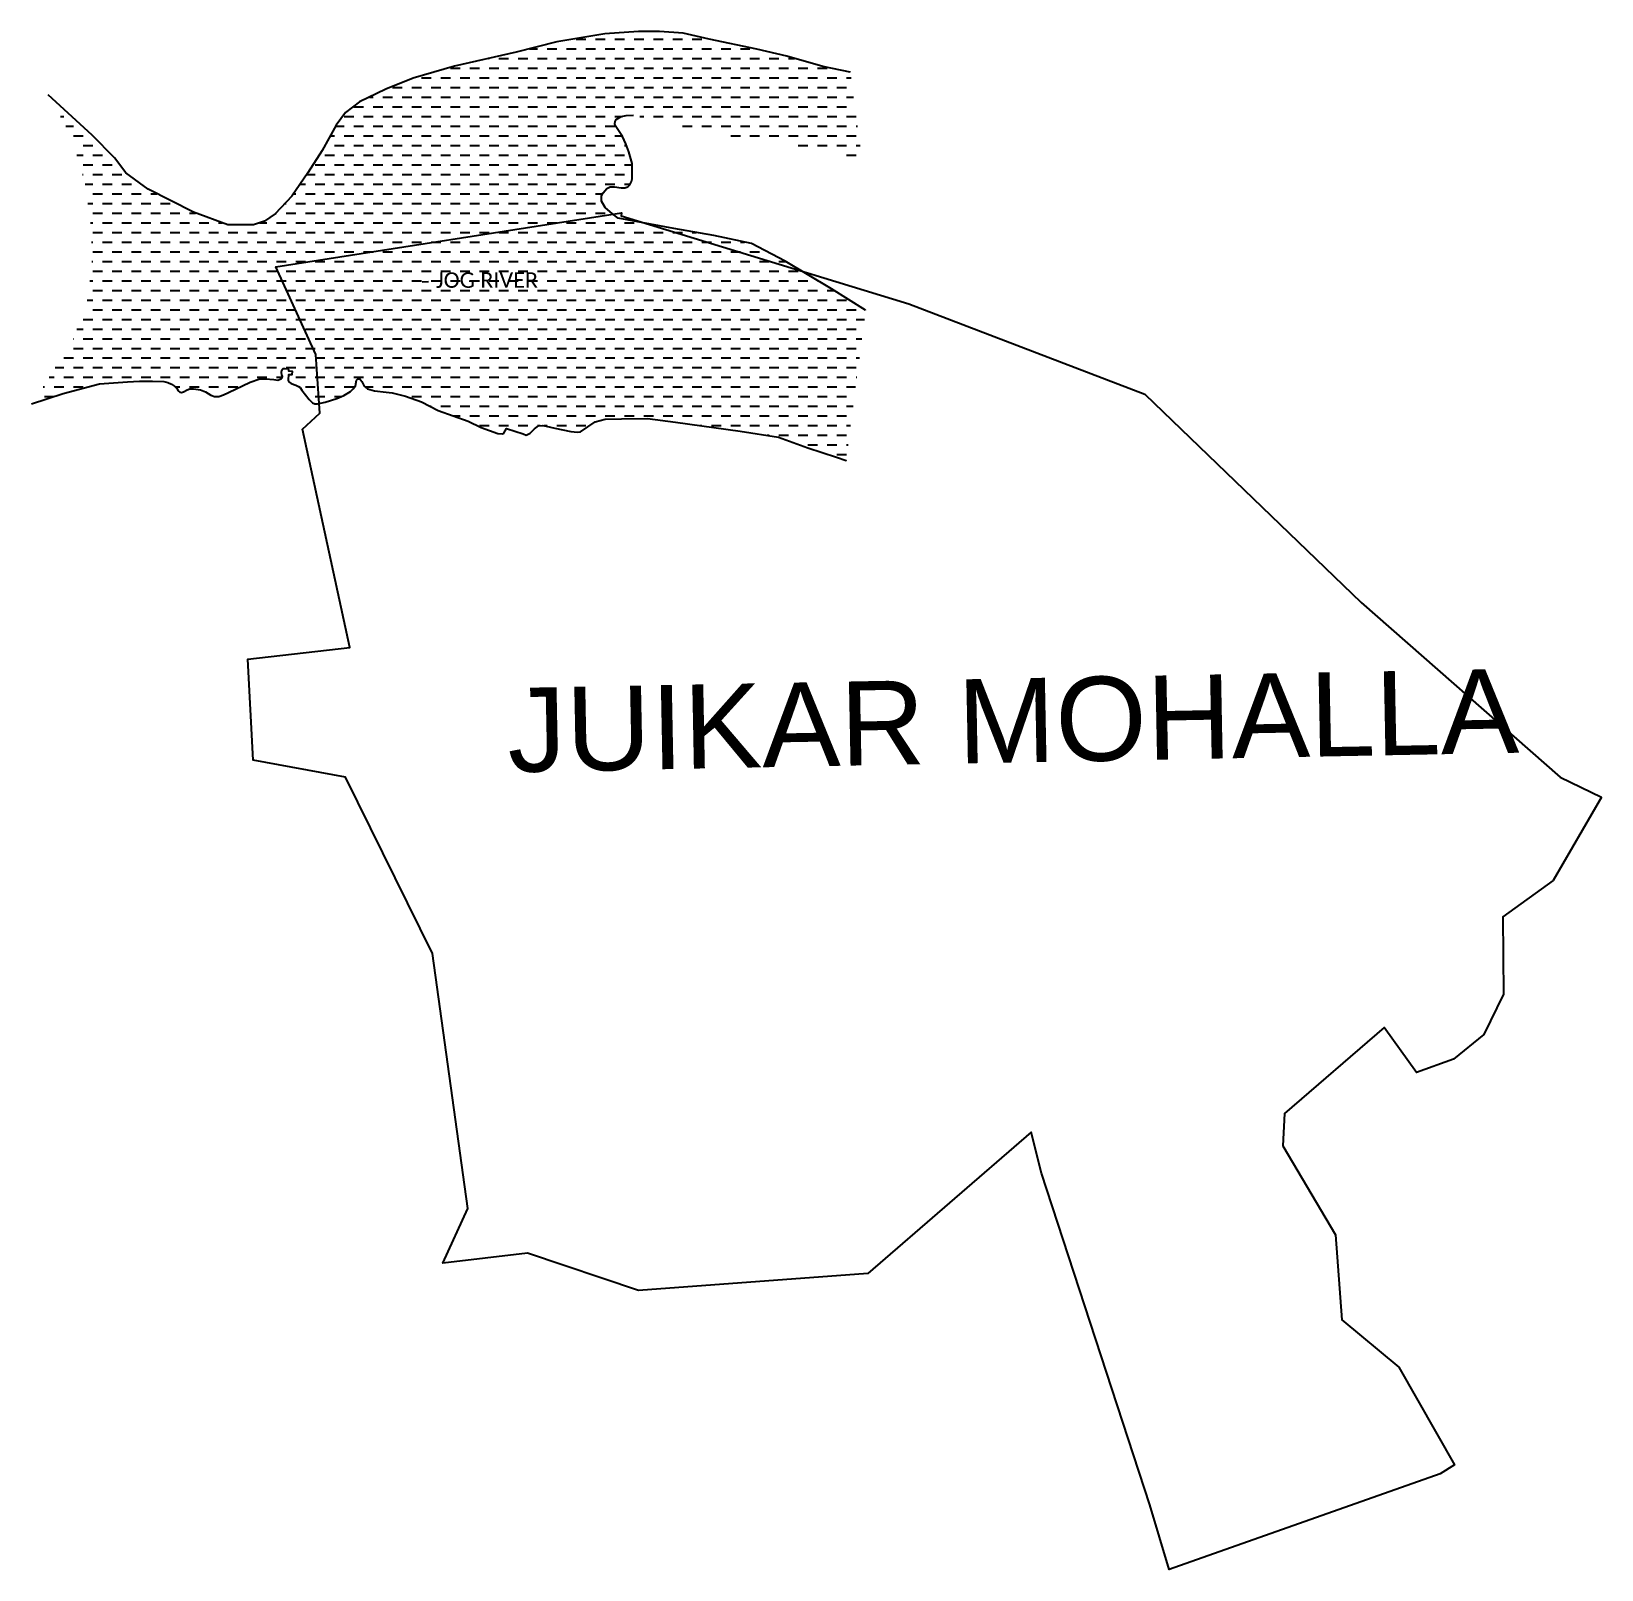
# Model space of a CAD drawing. Header units: metres. Extents: x 297546 to 299577, y 1972145 to 1974135.
import ezdxf

# ---------------------------------------------------------------- set-up
doc = ezdxf.new("R2010")
doc.units = ezdxf.units.M
doc.header["$MEASUREMENT"] = 0
for name, color, linetype in [('ARROW', 7, 'Continuous'), ('RIVER', 4, 'Continuous'), ('RIVER TEXT', 7, 'Continuous'), ('village', 3, 'Continuous'), ('VILLAGE NAME', 250, 'Continuous')]:
    doc.layers.add(name, color=color, linetype=linetype)
doc.styles.get("Standard").update_dxf_attribs({"font": 'simplex.shx'})
doc.dimstyles.get("Standard").update_dxf_attribs({"dimtxt": 0.18, "dimasz": 0.18, "dimexe": 0.18, "dimexo": 0.0625, "dimgap": 0.09, "dimtad": 0, "dimtih": 1, "dimtoh": 1, "dimdec": 4, "dimzin": 0, "dimdsep": 46, "dimtxsty": 'Standard', "dimcen": 0.09, "dimadec": 0, "dimazin": 0, "dimtfac": 1, "dimtdec": 4, "dimtofl": 0, "dimtmove": 0, "dimatfit": 3, "dimfxl": 1, "dimtolj": 1, "dimtzin": 0, "dimarcsym": 0})

msp = doc.modelspace()

# ---------------------------------------------------------------- hatches: boundary and pattern name
at = {"layer": 'RIVER'}
h = msp.add_hatch(dxfattribs=at)
h.set_pattern_fill('DASH', color=256, scale=100)
h.paths.add_polyline_path([(298322.5, 1973964.3), (298318.4, 1973979.2), (298314.5, 1973989.5), (298310.1, 1973999.1), (298300.5, 1974013.3), (298300, 1974015.6), (298300.5, 1974018.6), (298302, 1974021), (298303.9, 1974022.2), (298308.2, 1974024.7), (298314.9, 1974026.2), (298324, 1974026.6), (298365.5, 1974019), (298420.3, 1974002.1), (298491.9, 1973994.2), (298555.2, 1973983.8), (298620.1, 1973968.4), (298604.7, 1974082.3), (298569.2, 1974089.6), (298522.6, 1974102.9), (298483.9, 1974111.8), (298422.1, 1974125), (298388.6, 1974132.6), (298357.9, 1974134.9), (298330.9, 1974134.8), (298287.4, 1974131.8), (298225.3, 1974121.4), (298172.6, 1974108.2), (298092.7, 1974089.8), (298039.3, 1974074.3), (298003.9, 1974060.3), (297970, 1974043.7), (297951.7, 1974030.1), (297939.7, 1974013.8), (297921.4, 1973980.9), (297902.9, 1973952.1), (297882.4, 1973921.7), (297860.7, 1973899.1), (297847.2, 1973889.6), (297832.7, 1973884.9), (297799.5, 1973884.9), (297755.1, 1973901), (297696.6, 1973930.7), (297667.6, 1973952.2), (297653, 1973971.2), (297623.9, 1974000.6), (297568, 1974052), (297597, 1973999.7), (297615.1, 1973938), (297623.2, 1973878.3), (297623.9, 1973833.9), (297617.8, 1973787.7), (297599.7, 1973737.4), (297552.8, 1973662.3), (297546, 1973653.3), (297586.8, 1973666.6), (297633.6, 1973679.1), (297669.8, 1973681.8), (297685.4, 1973682.5), (297702.3, 1973682.5), (297716.9, 1973682), (297721.8, 1973680.8), (297726.8, 1973678.8), (297730.8, 1973676.2), (297733.5, 1973673.1), (297735.5, 1973670.2), (297737.6, 1973668.4), (297739.7, 1973668), (297742.2, 1973668.8), (297746.8, 1973671.4), (297750.3, 1973672.5), (297755.2, 1973672.6), (297764.3, 1973671.2), (297770.5, 1973668.7), (297777.7, 1973664.3), (297782.4, 1973662.5), (297787.9, 1973662.9), (297793.8, 1973665), (297800.4, 1973667.7), (297828.3, 1973681.4), (297840.8, 1973685.4), (297848.4, 1973685.7), (297859.3, 1973684.5), (297864.3, 1973684), (297866.3, 1973684.5), (297868.4, 1973685.6), (297869.1, 1973686.1), (297870, 1973687), (297870.4, 1973688.4), (297869.6, 1973690.8), (297869.1, 1973693.8), (297869.4, 1973696.8), (297870.2, 1973697.9), (297871.3, 1973698.8), (297873.8, 1973698.9), (297877.4, 1973698.4), (297878.1, 1973697.7), (297878, 1973695.8), (297882.6, 1973695.6), (297882.4, 1973690.7), (297878.2, 1973690.9), (297877.6, 1973684.6), (297877.6, 1973683.2), (297878.5, 1973681.8), (297881.3, 1973679.6), (297887.5, 1973677.4), (297891.2, 1973675.7), (297893.2, 1973674.2), (297895.3, 1973671.1), (297905, 1973658.9), (297909, 1973654.5), (297912.2, 1973653.2), (297915.5, 1973653.3), (297925.3, 1973655.5), (297940.7, 1973660.2), (297949.8, 1973663.9), (297958.1, 1973669), (297961.9, 1973672.6), (297964.7, 1973676.6), (297965.9, 1973683.9), (297967.1, 1973685.3), (297970.4, 1973685.5), (297973.1, 1973682.2), (297976, 1973675.9), (297980.2, 1973672.8), (297989.1, 1973670), (298004.2, 1973668.3), (298012.3, 1973667.5), (298029.6, 1973663.2), (298050.2, 1973655.7), (298071.7, 1973644.7), (298110.5, 1973631), (298127.4, 1973622.6), (298148.8, 1973614.9), (298154.7, 1973614.3), (298156.6, 1973615.3), (298159.9, 1973621.4), (298181.7, 1973614.5), (298185.3, 1973612.9), (298190.8, 1973615.2), (298196.3, 1973621), (298201.6, 1973624.8), (298206.6, 1973625.3), (298211.3, 1973624.5), (298222.5, 1973621.7), (298243.1, 1973617.6), (298252, 1973616.6), (298255.9, 1973617.2), (298274.6, 1973629.9), (298287.8, 1973633.3), (298308.9, 1973634), (298342.5, 1973634.1), (298378.8, 1973629.4), (298462.4, 1973617.8), (298511.8, 1973610.3), (298549.9, 1973596.1), (298586.8, 1973584.2), (298599.2, 1973580), (298624.6, 1973774.2), (298580.5, 1973802), (298520.3, 1973837.9), (298477.1, 1973860.5), (298428.3, 1973871), (298376.4, 1973880), (298304.3, 1973893.2), (298297.2, 1973898.9), (298287.8, 1973907.2), (298282.8, 1973915.3), (298282.8, 1973922.3), (298285.2, 1973926.1), (298289.8, 1973931.6), (298294.3, 1973933.7), (298299.7, 1973933.7), (298308.2, 1973932.5), (298313.1, 1973932.5), (298317.1, 1973934.1), (298319.6, 1973936.5), (298321.8, 1973940.7), (298322.5, 1973944.1), (298322.5, 1973949.8)])
h.paths.add_polyline_path([(298063.7, 1973789.6), (298207, 1973789.6), (298207, 1973838.1), (298063.7, 1973838.1)], flags=24)

# ---------------------------------------------------------------- linework, layer by layer
at = {"layer": 'RIVER', "flags": 128}
msp.add_lwpolyline([(298604.7, 1974082.3), (298604.7, 1974082.3), (298569.2, 1974089.6), (298522.6, 1974102.9), (298483.9, 1974111.8), (298422.1, 1974125), (298388.6, 1974132.6), (298357.9, 1974134.9), (298330.9, 1974134.8), (298287.4, 1974131.8), (298225.3, 1974121.4), (298172.6, 1974108.2), (298092.7, 1974089.8), (298039.3, 1974074.3), (298003.9, 1974060.3), (297970, 1974043.7), (297951.7, 1974030.1), (297939.7, 1974013.8), (297921.4, 1973980.9), (297902.9, 1973952.1), (297882.4, 1973921.7), (297860.7, 1973899.1), (297847.2, 1973889.6), (297832.7, 1973884.9), (297799.5, 1973884.9), (297755.1, 1973901), (297696.6, 1973930.7), (297667.6, 1973952.2), (297653, 1973971.2), (297623.9, 1974000.6), (297567.3, 1974052.7)], dxfattribs=at)
at = {"layer": 'RIVER', "color": 4}
for points in [[(298624.6, 1973774.2), (298624.6, 1973774.2), (298624.6, 1973774.2), (298624.6, 1973774.2), (298624.6, 1973774.2), (298580.5, 1973802), (298520.3, 1973837.9), (298477.1, 1973860.5), (298428.3, 1973871), (298376.4, 1973880), (298304.3, 1973893.2), (298297.2, 1973898.9), (298287.8, 1973907.2), (298282.8, 1973915.3), (298282.8, 1973922.3), (298285.2, 1973926.1), (298289.8, 1973931.6), (298294.3, 1973933.7), (298299.7, 1973933.7), (298308.2, 1973932.5), (298313.1, 1973932.5), (298317.1, 1973934.1), (298319.6, 1973936.5), (298321.8, 1973940.7), (298322.5, 1973944.1), (298322.5, 1973949.8), (298322.5, 1973964.3), (298318.4, 1973979.2), (298314.5, 1973989.5), (298310.1, 1973999.1), (298300.5, 1974013.3), (298300, 1974015.6), (298300.5, 1974018.6), (298302, 1974021), (298303.9, 1974022.2), (298308.2, 1974024.7), (298314.9, 1974026.2), (298324.4, 1974026.6)], [(297545.5, 1973653.1), (297586.8, 1973666.6), (297633.6, 1973679.1), (297669.8, 1973681.8), (297685.4, 1973682.5), (297702.3, 1973682.5), (297716.9, 1973682), (297716.9, 1973682), (297716.9, 1973682), (297721.8, 1973680.8), (297726.8, 1973678.8), (297730.8, 1973676.2), (297733.5, 1973673.1), (297735.5, 1973670.2), (297737.6, 1973668.4), (297739.7, 1973668), (297742.2, 1973668.8), (297746.8, 1973671.4), (297750.3, 1973672.5), (297755.2, 1973672.6), (297764.3, 1973671.2), (297770.5, 1973668.7), (297777.7, 1973664.3), (297782.4, 1973662.5), (297787.9, 1973662.9), (297793.8, 1973665), (297800.4, 1973667.7), (297828.3, 1973681.4), (297840.8, 1973685.4), (297848.4, 1973685.7), (297859.3, 1973684.5), (297864.3, 1973684), (297866.3, 1973684.5), (297868.4, 1973685.6), (297869.1, 1973686.1), (297870, 1973687), (297870.4, 1973688.4), (297869.6, 1973690.8), (297869.1, 1973693.8), (297869.4, 1973696.8), (297870.2, 1973697.9), (297871.3, 1973698.8), (297873.8, 1973698.9), (297877.4, 1973698.4), (297878.1, 1973697.7), (297878, 1973695.8), (297882.6, 1973695.6), (297882.4, 1973690.7), (297878.2, 1973690.9), (297877.6, 1973684.6), (297877.6, 1973683.2), (297878.5, 1973681.8), (297881.3, 1973679.6), (297887.5, 1973677.4), (297891.2, 1973675.7), (297893.2, 1973674.2), (297895.3, 1973671.1), (297905, 1973658.9), (297909, 1973654.5), (297912.2, 1973653.2), (297915.5, 1973653.3), (297925.3, 1973655.5), (297940.7, 1973660.2), (297949.8, 1973663.9), (297958.1, 1973669), (297961.9, 1973672.6), (297964.7, 1973676.6), (297965.9, 1973683.9), (297967.1, 1973685.3), (297970.4, 1973685.5), (297973.1, 1973682.2), (297976, 1973675.9), (297980.2, 1973672.8), (297989.1, 1973670), (298004.2, 1973668.3), (298012.3, 1973667.5), (298029.6, 1973663.2), (298050.2, 1973655.7), (298071.7, 1973644.7), (298110.5, 1973631), (298127.4, 1973622.6), (298148.8, 1973614.9), (298154.7, 1973614.3), (298156.6, 1973615.3), (298159.9, 1973621.4), (298181.7, 1973614.5), (298185.3, 1973612.9), (298190.8, 1973615.2), (298196.3, 1973621), (298201.6, 1973624.8), (298206.6, 1973625.3), (298211.3, 1973624.5), (298222.5, 1973621.7), (298243.1, 1973617.6), (298252, 1973616.6), (298255.9, 1973617.2), (298274.6, 1973629.9), (298287.8, 1973633.3), (298308.9, 1973634), (298342.5, 1973634.1), (298378.8, 1973629.4), (298462.4, 1973617.8), (298511.8, 1973610.3), (298549.9, 1973596.1), (298586.8, 1973584.2), (298599.2, 1973580), (298599.2, 1973580), (298599.2, 1973580), (298599.2, 1973580)]]:
    msp.add_lwpolyline(points, dxfattribs=at)
at = {"layer": 'village', "color": 3, "true_color": 0x00ff00}
msp.add_polyline3d([(299576.6, 1973144.4, 0), (299513.8, 1973036.5, 0), (299448.7, 1972989.5, 0), (299449.7, 1972889.8, 0), (299424.1, 1972837.3, 0), (299384.9, 1972805.5, 0), (299337.1, 1972788.4, 0), (299295.5, 1972846.4, 0), (299166.5, 1972735.3, 0), (299164.3, 1972693.6, 0), (299232.5, 1972578.2, 0), (299240.6, 1972468.5, 0), (299314.2, 1972407.2, 0), (299386.2, 1972280.8, 0), (299367.8, 1972269.3, 0), (299017.2, 1972145.4, 0), (298992.2, 1972229.3, 0), (298852.1, 1972658, 0), (298838.6, 1972711.3, 0), (298627.5, 1972528.3, 0), (298331, 1972506.4, 0), (298187.3, 1972554.8, 0), (298077.7, 1972541.6, 0), (298110.1, 1972612.6, 0), (298064.5, 1972942.1, 0), (297951.9, 1973170.3, 0), (297832.2, 1973192.5, 0), (297825.6, 1973323, 0), (297957.4, 1973338, 0), (297896, 1973620.6, 0), (297918.8, 1973641, 0), (297913.4, 1973717.1, 0), (297861.6, 1973830.4, 0), (298308.6, 1973900.4, 0), (298308.2, 1973896.4, 0), (298680.5, 1973782.7, 0), (298985.9, 1973665.8, 0), (299265.6, 1973396.3, 0), (299523.1, 1973170.2, 0)], close=True, dxfattribs=at)

# ---------------------------------------------------------------- texts
at = {"layer": 'RIVER TEXT', "insert": (298056.7, 1973823.3), "char_height": 20, "attachment_point": 1}
msp.add_mtext_dynamic_manual_height_columns('\\pxqc;{\\fCalibri|b0|i0|c0|p34;JOG RIVER}', width=156.234, gutter_width=1, heights=[0], dxfattribs=at)
at = {"layer": 'VILLAGE NAME', "insert": (298160.1, 1973285.5), "char_height": 108.748, "attachment_point": 1, "rotation": 1.1028}
msp.add_mtext_dynamic_manual_height_columns('{\\fArial|b0|i0|c0|p34;JUIKAR MOHALLA}', width=1571.314, gutter_width=543.7, heights=[0], dxfattribs=at)

# ---------------------------------------------------------------- leaders
at = {"layer": 'ARROW'}
msp.add_leader([(298051, 1973811), (298059.1, 1973811.4)], dimstyle='Standard', override={"dimasz": 3, "dimgap": 0.09, "dimtad": 0}, dxfattribs=at)

doc.saveas('drawing.dxf')
